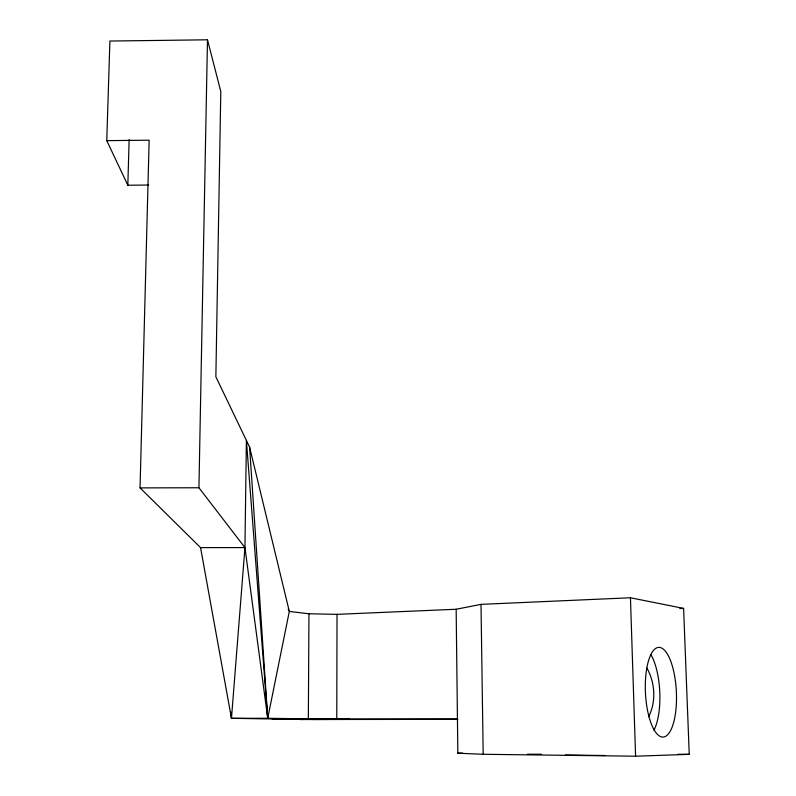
<?xml version="1.0" encoding="UTF-8"?>
<svg xmlns="http://www.w3.org/2000/svg" width="796" height="796" viewBox="0 0 796 796"><rect width="100%" height="100%" fill="white"/><g stroke="black" fill="none" stroke-linecap="round" stroke-linejoin="round"><path stroke-width="1.19" d="M457.441 718.907L336.768 718.997L337.026 614.353L456.158 609.258L481.003 604.363L630.452 597.766L683.605 608.403L689.237 754.349L635.586 756.2L483.192 754.28L457.839 753.215L456.158 609.258M336.768 718.997L308.35 718.858L308.957 613.776L289.316 611.428L288.202 609.209M302.958 719.455L231.467 718.32L244.949 547.588L246.392 440.447L267.725 718.281L308.35 718.858M106.763 140.643L149.15 140.205L140.056 487.888L200.562 547.628L231.467 718.32L267.725 718.281L244.949 547.588L198.93 487.759L207.487 39.8L109.898 41.044L106.763 140.643L127.828 185.229L148.653 185.04M127.828 185.229L129.141 139.519M648.631 716.698C656.352 701.883 655.068 682.54 646.929 668.133M679.893 608.552L683.605 608.403M457.839 753.215L462.635 753.106M140.056 487.888L198.93 487.759M200.562 547.628L244.949 547.588M457.869 719.355L299.833 719.534M312.828 719.494L349.902 719.365L272.222 719.116L293.595 719.395M308.957 613.776L337.026 614.353M678.102 754.22L689.237 754.349M565.339 755.006L605.079 755.503M249.606 447.143L267.725 718.281L289.316 611.428L249.606 447.143L215.865 376.767L220.8 91.52L207.487 39.8M230.9 712.131L231.467 718.32M630.452 597.766L635.586 756.2M481.003 604.363L483.192 754.28M541.459 754.24A44.437 0.657 0.3 0 1 527.37 754.22M650.869 654.71A44.626 15.781 87.3 0 1 653.974 730.131M646.521 669.894A44.894 15.462 87.2 0 0 662.879 737.076A44.894 15.462 87.2 0 0 673.326 669.725A44.894 15.462 87.2 0 0 646.521 669.894"/></g></svg>
